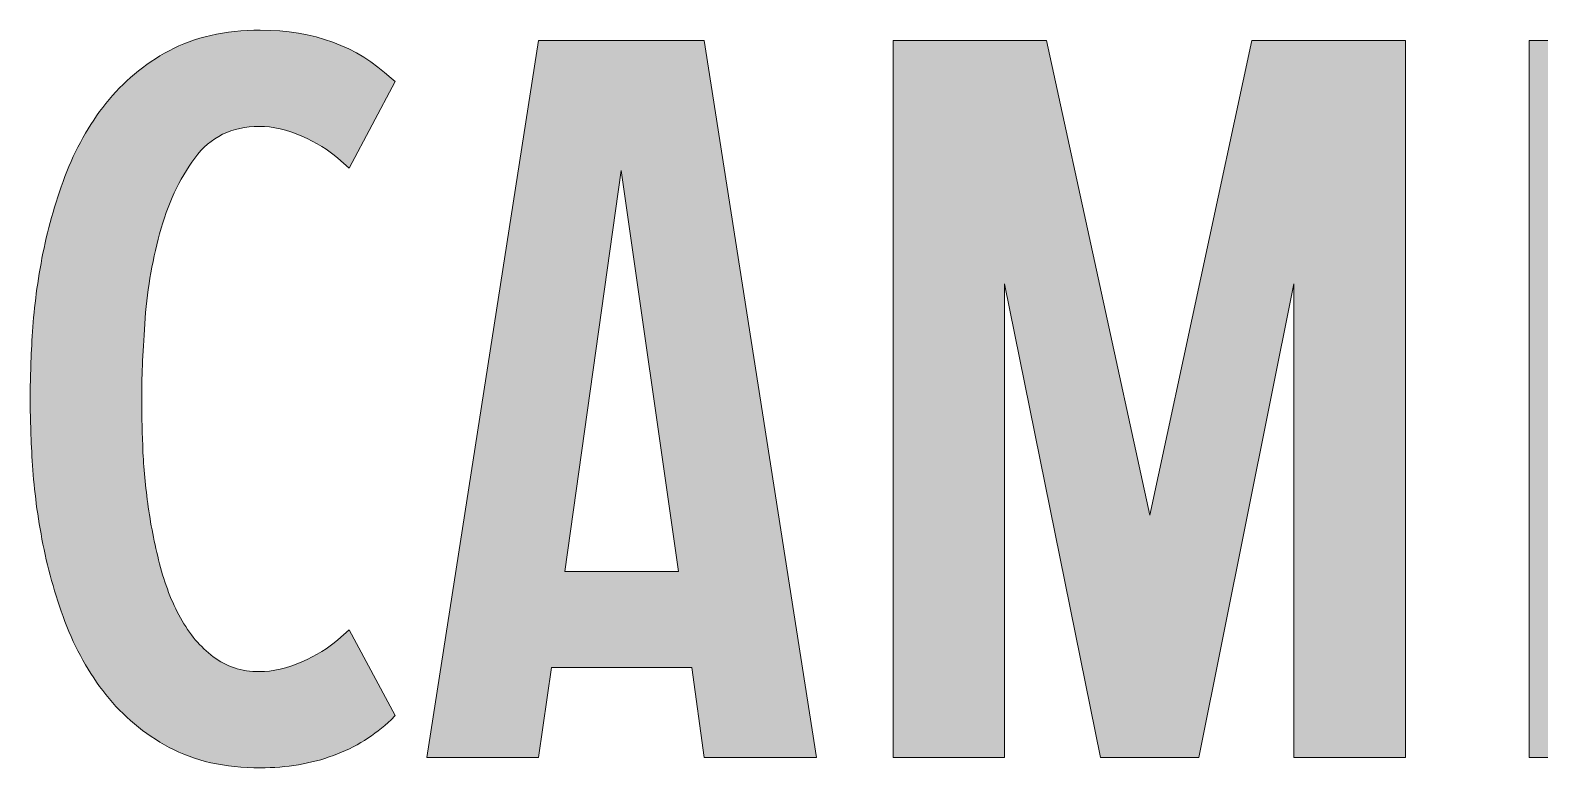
# Model space of a CAD drawing. Header units: inches. Extents: x 66 to 434, y -462 to -39.
# Drawn here: x 66 to 250, y -462.3 to -372.5 of the extents above; entities that cross this region are included whole.
import ezdxf

# ---------------------------------------------------------------- set-up
doc = ezdxf.new("R2010")
doc.units = ezdxf.units.IN
doc.header["$MEASUREMENT"] = 0
doc.layers.add('Layer 1', color=7, linetype='Continuous')

# ---------------------------------------------------------------- blocks, each defined once
blk = doc.blocks.new('block 5')
at = {"layer": 'Layer 1', "true_color": 0x0b0b0b}
h = blk.add_hatch(color=28, dxfattribs=at)
h.dxf.hatch_style = 2
edge = h.paths.add_edge_path()
edge.add_spline(control_points=[(110.51, -455.94), (110.51, -455.94), (110.01, -456.44), (110.01, -456.44), (108.01, -458.35), (105.67, -459.81), (102.97, -460.8), (100.27, -461.8), (97.3, -462.3), (94.06, -462.3), (89.74, -462.3), (86.04, -461.47), (82.97, -459.81), (79.89, -458.15), (77.32, -456.01), (75.24, -453.39), (73.17, -450.77), (71.51, -447.8), (70.26, -444.48), (69.01, -441.16), (68.08, -437.81), (67.46, -434.45), (66.83, -431.08), (66.44, -427.91), (66.27, -424.92), (66.1, -421.93), (66.02, -419.39), (66.02, -417.32), (66.02, -415.24), (66.1, -412.7), (66.27, -409.71), (66.44, -406.72), (66.83, -403.57), (67.46, -400.24), (68.08, -396.92), (69.01, -393.6), (70.26, -390.28), (71.51, -386.95), (73.17, -383.98), (75.24, -381.37), (77.32, -378.75), (79.89, -376.61), (82.97, -374.95), (86.04, -373.29), (89.74, -372.46), (94.06, -372.46), (100.54, -372.46), (105.85, -374.41), (110.01, -378.31), (110.01, -378.31), (110.51, -378.69), (110.51, -378.69), (110.51, -378.69), (104.9, -389.28), (104.9, -389.28), (104.9, -389.28), (103.53, -388.03), (103.53, -388.03), (102.36, -387.04), (100.89, -386.14), (99.11, -385.35), (97.32, -384.57), (95.6, -384.17), (93.94, -384.17), (90.61, -384.17), (87.99, -385.46), (86.08, -388.03), (84.17, -390.61), (82.74, -393.68), (81.79, -397.25), (80.83, -400.83), (80.23, -404.48), (79.98, -408.22), (79.73, -411.96), (79.61, -414.99), (79.61, -417.32), (79.61, -418.89), (79.65, -420.8), (79.73, -423.05), (79.81, -425.29), (80.02, -427.64), (80.35, -430.09), (80.68, -432.54), (81.16, -434.99), (81.79, -437.44), (82.41, -439.89), (83.26, -442.09), (84.34, -444.04), (85.42, -446), (86.75, -447.58), (88.33, -448.78), (89.9, -449.98), (91.77, -450.59), (93.94, -450.59), (95.6, -450.59), (97.32, -450.19), (99.11, -449.4), (100.89, -448.61), (102.36, -447.72), (103.53, -446.72), (103.53, -446.72), (104.9, -445.48), (104.9, -445.48), (104.9, -445.48), (110.51, -455.94), (110.51, -455.94)], knot_values=[0, 0, 0, 0, 1, 1, 1, 2, 2, 2, 3, 3, 3, 4, 4, 4, 5, 5, 5, 6, 6, 6, 7, 7, 7, 8, 8, 8, 9, 9, 9, 10, 10, 10, 11, 11, 11, 12, 12, 12, 13, 13, 13, 14, 14, 14, 15, 15, 15, 16, 16, 16, 17, 17, 17, 18, 18, 18, 19, 19, 19, 20, 20, 20, 21, 21, 21, 22, 22, 22, 23, 23, 23, 24, 24, 24, 25, 25, 25, 26, 26, 26, 27, 27, 27, 28, 28, 28, 29, 29, 29, 30, 30, 30, 31, 31, 31, 32, 32, 32, 33, 33, 33, 34, 34, 34, 35, 35, 35, 35], degree=3, periodic=1)
h = blk.add_hatch(color=28, dxfattribs=at)
h.dxf.hatch_style = 2
h.paths.add_polyline_path([(127.95, -373.7), (148.14, -373.7), (161.84, -461.05), (148.14, -461.05), (146.64, -450.09), (129.57, -450.09), (127.95, -461.05), (114.37, -461.05)])
h.paths.add_polyline_path([(145.02, -438.37), (138.04, -389.53), (131.19, -438.37)])
h = blk.add_hatch(color=28, dxfattribs=at)
h.dxf.hatch_style = 2
h.paths.add_polyline_path([(171.19, -373.7), (189.88, -373.7), (202.46, -431.52), (214.92, -373.7), (233.62, -373.7), (233.62, -461.05), (220.03, -461.05), (220.03, -403.36), (208.45, -461.05), (196.48, -461.05), (184.77, -403.36), (184.77, -461.05), (171.19, -461.05)])
h = blk.add_hatch(color=28, dxfattribs=at)
h.dxf.hatch_style = 2
edge = h.paths.add_edge_path()
edge.add_spline(control_points=[(248.69, -373.7), (248.69, -373.7), (268.01, -373.7), (268.01, -373.7), (273.41, -373.7), (277.68, -374.85), (280.84, -377.13), (284, -379.42), (286.41, -382.2), (288.07, -385.48), (289.73, -388.76), (290.81, -392.25), (291.31, -395.95), (291.81, -399.64), (292.05, -402.86), (292.05, -405.6), (292.05, -408.43), (291.81, -411.67), (291.31, -415.32), (290.81, -418.98), (289.73, -422.47), (288.07, -425.79), (286.41, -429.11), (284, -431.92), (280.84, -434.2), (277.68, -436.49), (273.41, -437.63), (268.01, -437.63), (268.01, -437.63), (262.27, -437.63), (262.27, -437.63), (262.27, -437.63), (262.27, -461.05), (262.27, -461.05), (262.27, -461.05), (248.69, -461.05), (248.69, -461.05), (248.69, -461.05), (248.69, -373.7), (248.69, -373.7)], knot_values=[0, 0, 0, 0, 1, 1, 1, 2, 2, 2, 3, 3, 3, 4, 4, 4, 5, 5, 5, 6, 6, 6, 7, 7, 7, 8, 8, 8, 9, 9, 9, 10, 10, 10, 11, 11, 11, 12, 12, 12, 13, 13, 13, 13], degree=3, periodic=1)
edge = h.paths.add_edge_path()
edge.add_spline(control_points=[(268.01, -425.91), (270.41, -425.91), (272.3, -425.19), (273.68, -423.73), (275.05, -422.28), (276.08, -420.49), (276.79, -418.38), (277.5, -416.26), (277.95, -414.03), (278.16, -411.71), (278.37, -409.38), (278.47, -407.35), (278.47, -405.6), (278.47, -403.86), (278.37, -401.82), (278.16, -399.5), (277.95, -397.17), (277.48, -394.95), (276.73, -392.83), (275.98, -390.71), (274.92, -388.93), (273.55, -387.47), (272.18, -386.02), (270.33, -385.29), (268.01, -385.29), (268.01, -385.29), (262.27, -385.29), (262.27, -385.29), (262.27, -385.29), (262.27, -425.91), (262.27, -425.91), (262.27, -425.91), (268.01, -425.91), (268.01, -425.91)], knot_values=[0, 0, 0, 0, 1, 1, 1, 2, 2, 2, 3, 3, 3, 4, 4, 4, 5, 5, 5, 6, 6, 6, 7, 7, 7, 8, 8, 8, 9, 9, 9, 10, 10, 10, 11, 11, 11, 11], degree=3, periodic=1)
at = {"layer": 'Layer 1', "lineweight": 0}
for points in [[(127.95, -373.7), (148.14, -373.7), (161.84, -461.05), (148.14, -461.05), (146.64, -450.09), (129.57, -450.09), (127.95, -461.05), (114.37, -461.05), (127.95, -373.7)], [(171.19, -373.7), (189.88, -373.7), (202.46, -431.52), (214.92, -373.7), (233.62, -373.7), (233.62, -461.05), (220.03, -461.05), (220.03, -403.36), (208.45, -461.05), (196.48, -461.05), (184.77, -403.36), (184.77, -461.05), (171.19, -461.05), (171.19, -373.7)], [(145.02, -438.37), (138.04, -389.53), (131.19, -438.37), (145.02, -438.37)]]:
    blk.add_lwpolyline(points, dxfattribs=at)
for points, knots in [([(110.51, -455.94), (110.51, -455.94), (110.01, -456.44), (110.01, -456.44), (108.01, -458.35), (105.67, -459.81), (102.97, -460.8), (100.27, -461.8), (97.3, -462.3), (94.06, -462.3), (89.74, -462.3), (86.04, -461.47), (82.97, -459.81), (79.89, -458.15), (77.32, -456.01), (75.24, -453.39), (73.17, -450.77), (71.51, -447.8), (70.26, -444.48), (69.01, -441.16), (68.08, -437.81), (67.46, -434.45), (66.83, -431.08), (66.44, -427.91), (66.27, -424.92), (66.1, -421.93), (66.02, -419.39), (66.02, -417.32), (66.02, -415.24), (66.1, -412.7), (66.27, -409.71), (66.44, -406.72), (66.83, -403.57), (67.46, -400.24), (68.08, -396.92), (69.01, -393.6), (70.26, -390.28), (71.51, -386.95), (73.17, -383.98), (75.24, -381.37), (77.32, -378.75), (79.89, -376.61), (82.97, -374.95), (86.04, -373.29), (89.74, -372.46), (94.06, -372.46), (100.54, -372.46), (105.85, -374.41), (110.01, -378.31), (110.01, -378.31), (110.51, -378.69), (110.51, -378.69), (110.51, -378.69), (104.9, -389.28), (104.9, -389.28), (104.9, -389.28), (103.53, -388.03), (103.53, -388.03), (102.36, -387.04), (100.89, -386.14), (99.11, -385.35), (97.32, -384.57), (95.6, -384.17), (93.94, -384.17), (90.61, -384.17), (87.99, -385.46), (86.08, -388.03), (84.17, -390.61), (82.74, -393.68), (81.79, -397.25), (80.83, -400.83), (80.23, -404.48), (79.98, -408.22), (79.73, -411.96), (79.61, -414.99), (79.61, -417.32), (79.61, -418.89), (79.65, -420.8), (79.73, -423.05), (79.81, -425.29), (80.02, -427.64), (80.35, -430.09), (80.68, -432.54), (81.16, -434.99), (81.79, -437.44), (82.41, -439.89), (83.26, -442.09), (84.34, -444.04), (85.42, -446), (86.75, -447.58), (88.33, -448.78), (89.9, -449.98), (91.77, -450.59), (93.94, -450.59), (95.6, -450.59), (97.32, -450.19), (99.11, -449.4), (100.89, -448.61), (102.36, -447.72), (103.53, -446.72), (103.53, -446.72), (104.9, -445.48), (104.9, -445.48), (104.9, -445.48), (110.51, -455.94), (110.51, -455.94)], [0, 0, 0, 0, 1, 1, 1, 2, 2, 2, 3, 3, 3, 4, 4, 4, 5, 5, 5, 6, 6, 6, 7, 7, 7, 8, 8, 8, 9, 9, 9, 10, 10, 10, 11, 11, 11, 12, 12, 12, 13, 13, 13, 14, 14, 14, 15, 15, 15, 16, 16, 16, 17, 17, 17, 18, 18, 18, 19, 19, 19, 20, 20, 20, 21, 21, 21, 22, 22, 22, 23, 23, 23, 24, 24, 24, 25, 25, 25, 26, 26, 26, 27, 27, 27, 28, 28, 28, 29, 29, 29, 30, 30, 30, 31, 31, 31, 32, 32, 32, 33, 33, 33, 34, 34, 34, 35, 35, 35, 35]), ([(248.69, -373.7), (248.69, -373.7), (268.01, -373.7), (268.01, -373.7), (273.41, -373.7), (277.68, -374.85), (280.84, -377.13), (284, -379.42), (286.41, -382.2), (288.07, -385.48), (289.73, -388.76), (290.81, -392.25), (291.31, -395.95), (291.81, -399.64), (292.05, -402.86), (292.05, -405.6), (292.05, -408.43), (291.81, -411.67), (291.31, -415.32), (290.81, -418.98), (289.73, -422.47), (288.07, -425.79), (286.41, -429.11), (284, -431.92), (280.84, -434.2), (277.68, -436.49), (273.41, -437.63), (268.01, -437.63), (268.01, -437.63), (262.27, -437.63), (262.27, -437.63), (262.27, -437.63), (262.27, -461.05), (262.27, -461.05), (262.27, -461.05), (248.69, -461.05), (248.69, -461.05), (248.69, -461.05), (248.69, -373.7), (248.69, -373.7)], [0, 0, 0, 0, 1, 1, 1, 2, 2, 2, 3, 3, 3, 4, 4, 4, 5, 5, 5, 6, 6, 6, 7, 7, 7, 8, 8, 8, 9, 9, 9, 10, 10, 10, 11, 11, 11, 12, 12, 12, 13, 13, 13, 13])]:
    blk.add_open_spline(points, degree=3, knots=knots, dxfattribs=at)
blk = doc.blocks.new('block 2')
at = {"layer": 'Layer 1'}
blk.add_blockref('block 5', (0, 0), dxfattribs=at)

msp = doc.modelspace()

# ---------------------------------------------------------------- block references
at = {"layer": 'Layer 1'}
msp.add_blockref('block 2', (0, 0), dxfattribs=at)

doc.saveas('drawing.dxf')
